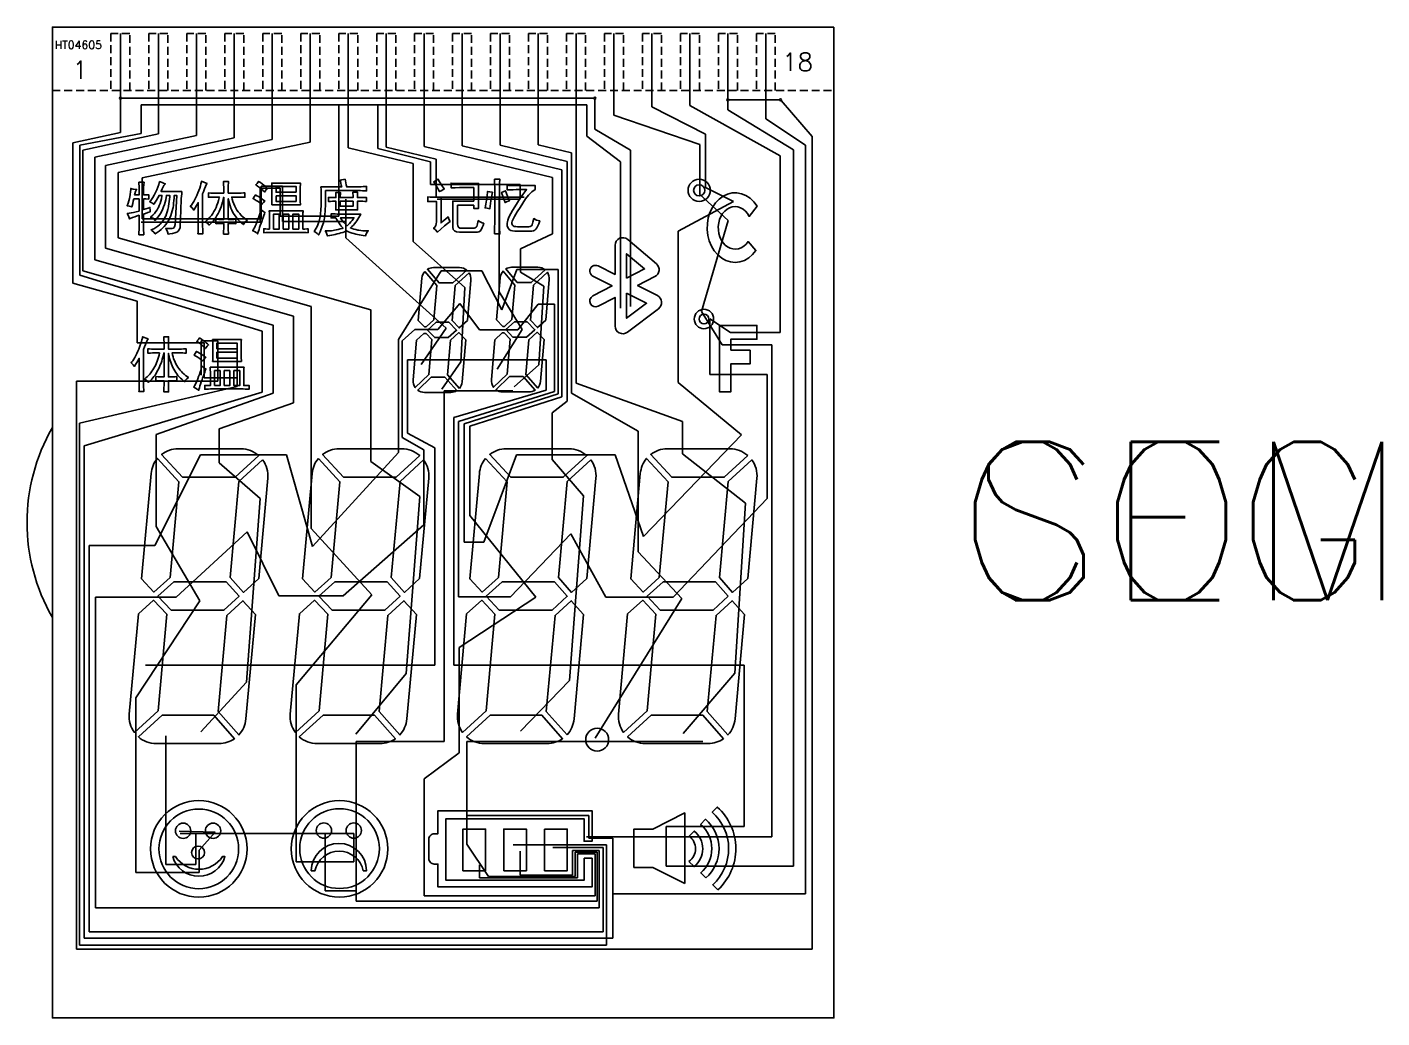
# Model space of a CAD drawing. Header units: inches. Extents: x -1849 to -1456, y -1004 to -896.
# Drawn here: x -1524.15 to -1481.33, y -927.27 to -895.97 of the extents above; entities that cross this region are included whole.
import ezdxf

# ---------------------------------------------------------------- set-up
doc = ezdxf.new("R2010")
doc.units = ezdxf.units.IN
doc.header["$MEASUREMENT"] = 0
doc.linetypes.add('HIDDEN', pattern=[0.375, 0.25, -0.125])
doc.layers.add('COM', color=1, linetype='Continuous')
doc.layers.add('SEG', color=4, linetype='Continuous')
doc.styles.add('romans', font='romans.shx')

msp = doc.modelspace()

# ---------------------------------------------------------------- linework, layer by layer
at = {"ltscale": 0.5}
for points in [[(-1498.648, -895.969), (-1498.648, -927.269), (-1523.348, -927.269), (-1523.348, -895.969)], [(-1516.05, -902.349), (-1515.875, -902.349), (-1515.875, -901.875), (-1516.05, -901.875)], [(-1515.745, -902.349), (-1515.562, -902.349), (-1515.562, -901.875), (-1515.745, -901.875)], [(-1517.917, -907.294), (-1517.741, -907.294), (-1517.741, -906.82), (-1517.917, -906.82)], [(-1517.611, -906.82), (-1517.611, -907.294), (-1517.428, -907.294), (-1517.428, -906.82)], [(-1509.655, -922.623), (-1510.372, -922.623), (-1510.372, -921.304), (-1509.655, -921.304)], [(-1509.082, -922.623), (-1509.082, -921.304), (-1508.365, -921.304), (-1508.365, -922.623)], [(-1507.792, -921.304), (-1507.075, -921.304), (-1507.075, -922.623), (-1507.792, -922.623)]]:
    msp.add_lwpolyline(points, close=True, dxfattribs=at)
at = {"linetype": 'HIDDEN'}
for points in [[(-1520.898, -897.969), (-1520.898, -896.169), (-1521.498, -896.169), (-1521.498, -897.969)], [(-1519.698, -897.969), (-1519.698, -896.169), (-1520.298, -896.169), (-1520.298, -897.969)], [(-1518.498, -897.969), (-1518.498, -896.169), (-1519.098, -896.169), (-1519.098, -897.969)], [(-1517.298, -897.969), (-1517.298, -896.169), (-1517.898, -896.169), (-1517.898, -897.969)], [(-1516.098, -897.969), (-1516.098, -896.169), (-1516.698, -896.169), (-1516.698, -897.969)], [(-1514.898, -897.969), (-1514.898, -896.169), (-1515.498, -896.169), (-1515.498, -897.969)], [(-1513.698, -897.969), (-1513.698, -896.169), (-1514.298, -896.169), (-1514.298, -897.969)], [(-1512.498, -897.969), (-1512.498, -896.169), (-1513.098, -896.169), (-1513.098, -897.969)], [(-1511.298, -897.969), (-1511.298, -896.169), (-1511.898, -896.169), (-1511.898, -897.969)], [(-1510.098, -897.969), (-1510.098, -896.169), (-1510.698, -896.169), (-1510.698, -897.969)], [(-1508.898, -897.969), (-1508.898, -896.169), (-1509.498, -896.169), (-1509.498, -897.969)], [(-1507.698, -897.969), (-1507.698, -896.169), (-1508.298, -896.169), (-1508.298, -897.969)], [(-1506.498, -897.969), (-1506.498, -896.169), (-1507.098, -896.169), (-1507.098, -897.969)], [(-1505.298, -897.969), (-1505.298, -896.169), (-1505.898, -896.169), (-1505.898, -897.969)], [(-1504.098, -897.969), (-1504.098, -896.169), (-1504.698, -896.169), (-1504.698, -897.969)], [(-1502.898, -897.969), (-1502.898, -896.169), (-1503.498, -896.169), (-1503.498, -897.969)], [(-1501.698, -897.969), (-1501.698, -896.169), (-1502.298, -896.169), (-1502.298, -897.969)], [(-1500.498, -897.969), (-1500.498, -896.169), (-1501.098, -896.169), (-1501.098, -897.969)], [(-1523.348, -897.969), (-1498.648, -897.969)]]:
    msp.add_lwpolyline(points, dxfattribs=at)
for points in [[(-1520.256, -901.809), (-1520.261, -901.751), (-1520.264, -901.667), (-1520.32, -901.69), (-1520.39, -901.714), (-1520.467, -901.734), (-1520.467, -901.397), (-1520.46, -901.397), (-1520.39, -901.399), (-1520.3, -901.404), (-1520.3, -901.263), (-1520.321, -901.265), (-1520.401, -901.269), (-1520.467, -901.271), (-1520.467, -901.073), (-1520.466, -901.025), (-1520.462, -900.948), (-1520.452, -900.872), (-1520.615, -900.872), (-1520.612, -900.916), (-1520.608, -900.991), (-1520.608, -901.073), (-1520.608, -901.271), (-1520.749, -901.271), (-1520.742, -901.238), (-1520.72, -901.161), (-1520.689, -901.097), (-1520.714, -901.095), (-1520.79, -901.085), (-1520.869, -901.067), (-1520.871, -901.104), (-1520.877, -901.178), (-1520.886, -901.254), (-1520.898, -901.332), (-1520.911, -901.387), (-1520.932, -901.459), (-1520.957, -901.533), (-1520.987, -901.613), (-1520.918, -901.622), (-1520.839, -901.652), (-1520.828, -901.616), (-1520.809, -901.543), (-1520.79, -901.469), (-1520.773, -901.397), (-1520.608, -901.397), (-1520.608, -901.78), (-1520.695, -901.802), (-1520.78, -901.823), (-1520.854, -901.839), (-1520.919, -901.851), (-1520.98, -901.859), (-1520.968, -901.887), (-1520.936, -901.961), (-1520.911, -902.029), (-1520.886, -902.017), (-1520.813, -901.986), (-1520.746, -901.962), (-1520.745, -901.961), (-1520.673, -901.935), (-1520.608, -901.914), (-1520.608, -902.295), (-1520.609, -902.37), (-1520.611, -902.447), (-1520.615, -902.528), (-1520.46, -902.528), (-1520.462, -902.473), (-1520.465, -902.393), (-1520.466, -902.318), (-1520.467, -902.248), (-1520.467, -901.874), (-1520.401, -901.854), (-1520.328, -901.831)], [(-1519.256, -901.162), (-1519.914, -901.162), (-1519.91, -901.152), (-1519.878, -901.08), (-1519.844, -901.017), (-1519.824, -900.976), (-1519.775, -900.917), (-1519.812, -900.907), (-1519.881, -900.883), (-1519.961, -900.848), (-1519.969, -900.884), (-1519.987, -900.945), (-1520.014, -901.022), (-1520.049, -901.114), (-1520.068, -901.154), (-1520.098, -901.217), (-1520.133, -901.282), (-1520.173, -901.347), (-1520.218, -901.415), (-1520.271, -901.488), (-1520.201, -901.518), (-1520.139, -901.565), (-1520.13, -901.554), (-1520.096, -901.501), (-1520.06, -901.439), (-1520.02, -901.367), (-1519.977, -901.287), (-1519.884, -901.287), (-1519.888, -901.314), (-1519.904, -901.394), (-1519.924, -901.469), (-1519.946, -901.541), (-1519.971, -901.609), (-1519.999, -901.672), (-1520.001, -901.677), (-1520.035, -901.738), (-1520.077, -901.798), (-1520.124, -901.857), (-1520.178, -901.913), (-1520.244, -901.974), (-1520.221, -901.982), (-1520.156, -902.018), (-1520.103, -902.074), (-1520.066, -902.034), (-1520.018, -901.978), (-1519.974, -901.918), (-1519.933, -901.853), (-1519.894, -901.786), (-1519.86, -901.713), (-1519.833, -901.65), (-1519.806, -901.576), (-1519.784, -901.502), (-1519.766, -901.428), (-1519.752, -901.356), (-1519.743, -901.287), (-1519.637, -901.287), (-1519.64, -901.329), (-1519.647, -901.406), (-1519.657, -901.483), (-1519.668, -901.557), (-1519.679, -901.63), (-1519.683, -901.65), (-1519.699, -901.726), (-1519.719, -901.8), (-1519.74, -901.872), (-1519.766, -901.941), (-1519.768, -901.945), (-1519.803, -902.011), (-1519.844, -902.075), (-1519.889, -902.136), (-1519.94, -902.194), (-1519.963, -902.215), (-1520.018, -902.261), (-1520.079, -902.302), (-1520.147, -902.34), (-1520.23, -902.377), (-1520.205, -902.394), (-1520.145, -902.443), (-1520.097, -902.501), (-1520.036, -902.459), (-1519.971, -902.411), (-1519.912, -902.363), (-1519.858, -902.314), (-1519.811, -902.267), (-1519.81, -902.267), (-1519.76, -902.206), (-1519.716, -902.144), (-1519.676, -902.078), (-1519.641, -902.011), (-1519.632, -901.99), (-1519.604, -901.923), (-1519.579, -901.852), (-1519.558, -901.776), (-1519.539, -901.697), (-1519.535, -901.668), (-1519.525, -901.6), (-1519.516, -901.527), (-1519.508, -901.45), (-1519.501, -901.369), (-1519.496, -901.287), (-1519.418, -901.287), (-1519.469, -902.204), (-1519.484, -902.281), (-1519.518, -902.324), (-1519.522, -902.326), (-1519.569, -902.334), (-1519.646, -902.335), (-1519.764, -902.33), (-1519.741, -902.366), (-1519.709, -902.436), (-1519.693, -902.507), (-1519.632, -902.499), (-1519.549, -902.484), (-1519.478, -902.468), (-1519.419, -902.448), (-1519.384, -902.427), (-1519.338, -902.373), (-1519.314, -902.299), (-1519.314, -902.296), (-1519.308, -902.195), (-1519.305, -902.125), (-1519.301, -902.042), (-1519.297, -901.945), (-1519.292, -901.834), (-1519.291, -901.772), (-1519.289, -901.691), (-1519.286, -901.612), (-1519.282, -901.534), (-1519.278, -901.458), (-1519.273, -901.383), (-1519.268, -901.31), (-1519.262, -901.238)], [(-1518.459, -900.909), (-1518.49, -900.899), (-1518.562, -900.872), (-1518.637, -900.84), (-1518.64, -900.854), (-1518.652, -900.916), (-1518.669, -900.981), (-1518.691, -901.052), (-1518.717, -901.126), (-1518.748, -901.205), (-1518.784, -901.287), (-1518.794, -901.311), (-1518.837, -901.399), (-1518.877, -901.474), (-1518.916, -901.538), (-1518.952, -901.589), (-1518.989, -901.631), (-1518.928, -901.683), (-1518.88, -901.748), (-1518.836, -901.678), (-1518.791, -901.605), (-1518.756, -901.544), (-1518.74, -901.513), (-1518.74, -902.194), (-1518.741, -902.292), (-1518.742, -902.374), (-1518.745, -902.442), (-1518.748, -902.499), (-1518.592, -902.499), (-1518.593, -902.48), (-1518.596, -902.423), (-1518.598, -902.351), (-1518.599, -902.266), (-1518.6, -902.168), (-1518.6, -901.239), (-1518.576, -901.17), (-1518.542, -901.079), (-1518.513, -901.007), (-1518.486, -900.952)], [(-1517.185, -902.073), (-1517.207, -902.058), (-1517.268, -902.014), (-1517.325, -901.966), (-1517.378, -901.916), (-1517.427, -901.862), (-1517.473, -901.806), (-1517.514, -901.747), (-1517.552, -901.686), (-1517.585, -901.621), (-1517.615, -901.553), (-1517.642, -901.482), (-1517.664, -901.409), (-1517.681, -901.338), (-1517.405, -901.338), (-1517.325, -901.341), (-1517.261, -901.345), (-1517.261, -901.205), (-1517.308, -901.209), (-1517.382, -901.211), (-1517.477, -901.213), (-1517.792, -901.213), (-1517.791, -901.129), (-1517.79, -901.037), (-1517.789, -900.959), (-1517.787, -900.896), (-1517.784, -900.842), (-1517.939, -900.842), (-1517.937, -900.89), (-1517.935, -900.952), (-1517.933, -901.027), (-1517.932, -901.116), (-1517.932, -901.213), (-1518.21, -901.213), (-1518.266, -901.212), (-1518.344, -901.21), (-1518.419, -901.205), (-1518.419, -901.345), (-1518.368, -901.342), (-1518.293, -901.339), (-1518.21, -901.338), (-1518.071, -901.338), (-1518.076, -901.361), (-1518.097, -901.443), (-1518.119, -901.521), (-1518.146, -901.595), (-1518.175, -901.667), (-1518.208, -901.734), (-1518.243, -901.799), (-1518.281, -901.86), (-1518.322, -901.918), (-1518.367, -901.971), (-1518.414, -902.022), (-1518.465, -902.069), (-1518.524, -902.118), (-1518.507, -902.126), (-1518.444, -902.167), (-1518.392, -902.225), (-1518.364, -902.199), (-1518.316, -902.15), (-1518.27, -902.098), (-1518.227, -902.043), (-1518.186, -901.985), (-1518.148, -901.924), (-1518.111, -901.861), (-1518.078, -901.794), (-1518.047, -901.725), (-1518.018, -901.652), (-1517.993, -901.577), (-1517.969, -901.499), (-1517.948, -901.418), (-1517.932, -901.343), (-1517.932, -902.047), (-1517.942, -902.047), (-1518.011, -902.046), (-1518.088, -902.043), (-1518.179, -902.039), (-1518.179, -902.18), (-1518.153, -902.178), (-1518.07, -902.175), (-1517.994, -902.173), (-1517.932, -902.172), (-1517.932, -902.192), (-1517.932, -902.26), (-1517.934, -902.334), (-1517.936, -902.414), (-1517.939, -902.506), (-1517.784, -902.506), (-1517.786, -902.47), (-1517.788, -902.387), (-1517.79, -902.31), (-1517.791, -902.236), (-1517.792, -902.172), (-1517.771, -902.172), (-1517.675, -902.174), (-1517.601, -902.176), (-1517.545, -902.18), (-1517.545, -902.038), (-1517.56, -902.041), (-1517.616, -902.044), (-1517.695, -902.046), (-1517.792, -902.047), (-1517.792, -901.391), (-1517.776, -901.465), (-1517.755, -901.542), (-1517.731, -901.616), (-1517.704, -901.688), (-1517.673, -901.756), (-1517.64, -901.821), (-1517.603, -901.884), (-1517.562, -901.944), (-1517.519, -902.001), (-1517.473, -902.055), (-1517.422, -902.107), (-1517.369, -902.155), (-1517.308, -902.205), (-1517.295, -902.179), (-1517.251, -902.122)], [(-1516.806, -901.035), (-1516.754, -901.077), (-1516.71, -901.115), (-1516.674, -901.149), (-1516.646, -901.18), (-1516.628, -901.152), (-1516.588, -901.102), (-1516.547, -901.065), (-1516.577, -901.035), (-1516.618, -900.998), (-1516.663, -900.96), (-1516.713, -900.922), (-1516.769, -900.883), (-1516.829, -900.844), (-1516.839, -900.859), (-1516.877, -900.908), (-1516.921, -900.951), (-1516.866, -900.99)], [(-1516.417, -901.585), (-1515.509, -901.585), (-1515.51, -901.551), (-1515.512, -901.497), (-1515.514, -901.438), (-1515.516, -901.375), (-1515.516, -901.306), (-1515.516, -901.201), (-1515.516, -901.13), (-1515.514, -901.064), (-1515.513, -901.003), (-1515.511, -900.948), (-1515.509, -900.897), (-1516.417, -900.897), (-1516.415, -900.931), (-1516.413, -900.985), (-1516.412, -901.044), (-1516.41, -901.108), (-1516.409, -901.175), (-1516.409, -901.282), (-1516.41, -901.355), (-1516.411, -901.422), (-1516.413, -901.483), (-1516.414, -901.537)], [(-1513.55, -901.137), (-1513.485, -901.139), (-1513.417, -901.142), (-1513.417, -901.004), (-1513.455, -901.006), (-1513.521, -901.009), (-1513.585, -901.011), (-1513.646, -901.014), (-1513.704, -901.017), (-1513.761, -901.02), (-1514.043, -901.02), (-1514.044, -901.017), (-1514.058, -900.948), (-1514.072, -900.885), (-1514.085, -900.827), (-1514.096, -900.775), (-1514.142, -900.785), (-1514.205, -900.798), (-1514.257, -900.806), (-1514.247, -900.839), (-1514.231, -900.9), (-1514.217, -900.959), (-1514.203, -901.02), (-1514.86, -901.02), (-1514.859, -901.032), (-1514.858, -901.083), (-1514.856, -901.137), (-1514.855, -901.195), (-1514.854, -901.255), (-1514.853, -901.319), (-1514.853, -901.387), (-1514.853, -901.457), (-1514.852, -901.531), (-1514.853, -901.566), (-1514.856, -901.638), (-1514.86, -901.708), (-1514.865, -901.773), (-1514.871, -901.836), (-1514.878, -901.895), (-1514.886, -901.95), (-1514.895, -902.002), (-1514.905, -902.051), (-1514.917, -902.093), (-1514.937, -902.153), (-1514.958, -902.211), (-1514.983, -902.267), (-1515.01, -902.321), (-1515.04, -902.374), (-1515.073, -902.425), (-1515.033, -902.447), (-1514.984, -902.484), (-1514.936, -902.532), (-1514.918, -902.497), (-1514.889, -902.435), (-1514.862, -902.375), (-1514.838, -902.317), (-1514.816, -902.26), (-1514.797, -902.204), (-1514.782, -902.15), (-1514.768, -902.097), (-1514.76, -902.055), (-1514.751, -901.994), (-1514.742, -901.934), (-1514.735, -901.872), (-1514.73, -901.81), (-1514.725, -901.747), (-1514.722, -901.684), (-1514.721, -901.642), (-1514.72, -901.591), (-1514.718, -901.536), (-1514.717, -901.478), (-1514.716, -901.416), (-1514.715, -901.351), (-1514.715, -901.282), (-1514.715, -901.21), (-1514.715, -901.134), (-1513.728, -901.134), (-1513.672, -901.135), (-1513.612, -901.136)], [(-1511.04, -900.976), (-1510.963, -901.083), (-1511.04, -901.129), (-1511.108, -901.167), (-1511.139, -901.114), (-1511.177, -901.045), (-1511.231, -900.96), (-1511.292, -900.853), (-1511.231, -900.815), (-1511.154, -900.776), (-1511.131, -900.822), (-1511.093, -900.891)], [(-1509.982, -902.309), (-1509.951, -902.294), (-1509.936, -902.263), (-1509.913, -902.187), (-1509.89, -902.079), (-1509.852, -902.11), (-1509.76, -902.156), (-1509.714, -902.164), (-1509.737, -902.24), (-1509.76, -902.302), (-1509.783, -902.348), (-1509.806, -902.386), (-1509.829, -902.417), (-1509.867, -902.432), (-1509.913, -902.447), (-1510.48, -902.447), (-1510.572, -902.44), (-1510.641, -902.409), (-1510.679, -902.363), (-1510.687, -902.294), (-1510.687, -901.696), (-1510.695, -901.581), (-1510.695, -901.466), (-1510.028, -901.466), (-1510.028, -901.037), (-1510.48, -901.037), (-1510.618, -901.045), (-1510.748, -901.045), (-1510.748, -900.899), (-1510.626, -900.907), (-1509.875, -900.907), (-1509.882, -901.029), (-1509.882, -901.566), (-1509.875, -901.696), (-1510.028, -901.696), (-1510.028, -901.596), (-1510.541, -901.596), (-1510.541, -902.187), (-1510.534, -902.248), (-1510.511, -902.294), (-1510.465, -902.317), (-1510.403, -902.325), (-1510.02, -902.325)], [(-1509.372, -902.502), (-1509.372, -902.318), (-1509.364, -902.127), (-1509.364, -901.039), (-1509.372, -900.908), (-1509.372, -900.778), (-1509.203, -900.778), (-1509.211, -900.908), (-1509.211, -902.318), (-1509.203, -902.502)], [(-1508.299, -901.276), (-1508.391, -901.399), (-1508.483, -901.529), (-1508.567, -901.667), (-1508.659, -901.805), (-1508.743, -901.951), (-1508.812, -902.104), (-1508.827, -902.142), (-1508.827, -902.173), (-1508.82, -902.203), (-1508.804, -902.226), (-1508.781, -902.249), (-1508.751, -902.265), (-1508.705, -902.272), (-1508.651, -902.28), (-1508.299, -902.28), (-1508.245, -902.265), (-1508.207, -902.249), (-1508.184, -902.219), (-1508.161, -902.134), (-1508.13, -902.02), (-1508.046, -902.066), (-1507.946, -902.089), (-1507.977, -902.18), (-1508.007, -902.249), (-1508.038, -902.311), (-1508.069, -902.349), (-1508.099, -902.38), (-1508.145, -902.403), (-1508.199, -902.418), (-1508.728, -902.418), (-1508.804, -902.41), (-1508.858, -902.395), (-1508.904, -902.372), (-1508.935, -902.334), (-1508.973, -902.257), (-1508.973, -902.165), (-1508.965, -902.119), (-1508.95, -902.066), (-1508.927, -902.004), (-1508.896, -901.935), (-1508.858, -901.859), (-1508.804, -901.759), (-1508.728, -901.644), (-1508.643, -901.506), (-1508.559, -901.376), (-1508.483, -901.261), (-1508.414, -901.169), (-1508.36, -901.1), (-1508.689, -901.1), (-1508.781, -901.108), (-1508.973, -901.108), (-1508.973, -900.962), (-1508.927, -900.97), (-1508.092, -900.97), (-1508.092, -901.1), (-1508.199, -901.177)], [(-1516.904, -901.442), (-1516.847, -901.478), (-1516.799, -901.513), (-1516.759, -901.546), (-1516.73, -901.577), (-1516.715, -901.555), (-1516.676, -901.508), (-1516.631, -901.462), (-1516.673, -901.431), (-1516.729, -901.39), (-1516.782, -901.354), (-1516.833, -901.323), (-1516.882, -901.295), (-1516.928, -901.272), (-1516.936, -901.284), (-1516.97, -901.336), (-1517.005, -901.386), (-1516.97, -901.404)], [(-1515.646, -901.188), (-1516.28, -901.188), (-1516.28, -901.004), (-1515.646, -901.004)], [(-1516.28, -901.295), (-1515.646, -901.295), (-1515.646, -901.478), (-1516.28, -901.478)], [(-1513.701, -901.726), (-1513.704, -901.676), (-1513.705, -901.617), (-1513.707, -901.548), (-1513.707, -901.47), (-1513.666, -901.47), (-1513.598, -901.471), (-1513.535, -901.473), (-1513.477, -901.475), (-1513.425, -901.478), (-1513.425, -901.348), (-1513.456, -901.35), (-1513.513, -901.352), (-1513.574, -901.354), (-1513.639, -901.356), (-1513.707, -901.356), (-1513.707, -901.308), (-1513.704, -901.246), (-1513.7, -901.188), (-1513.852, -901.188), (-1513.848, -901.229), (-1513.846, -901.29), (-1513.845, -901.356), (-1514.249, -901.356), (-1514.249, -901.312), (-1514.246, -901.248), (-1514.241, -901.195), (-1514.394, -901.195), (-1514.391, -901.228), (-1514.388, -901.288), (-1514.386, -901.356), (-1514.428, -901.356), (-1514.486, -901.354), (-1514.551, -901.351), (-1514.623, -901.348), (-1514.623, -901.478), (-1514.563, -901.475), (-1514.497, -901.473), (-1514.438, -901.471), (-1514.386, -901.47), (-1514.386, -901.504), (-1514.388, -901.576), (-1514.389, -901.64), (-1514.391, -901.697), (-1514.394, -901.745), (-1513.7, -901.745)], [(-1511.07, -902.348), (-1511.177, -902.447), (-1511.239, -902.378), (-1511.3, -902.325), (-1511.262, -902.286), (-1511.231, -902.233), (-1511.216, -902.187), (-1511.208, -902.125), (-1511.208, -901.474), (-1511.346, -901.474), (-1511.407, -901.482), (-1511.484, -901.482), (-1511.484, -901.336), (-1511.407, -901.344), (-1511.055, -901.344), (-1511.063, -901.497), (-1511.063, -902.156), (-1511.024, -902.125), (-1510.978, -902.079), (-1510.917, -902.026), (-1510.84, -901.964), (-1510.817, -902.033), (-1510.779, -902.11), (-1510.863, -902.171), (-1510.955, -902.248)], [(-1509.609, -901.69), (-1509.67, -901.682), (-1509.647, -901.567), (-1509.624, -901.437), (-1509.609, -901.307), (-1509.594, -901.161), (-1509.525, -901.177), (-1509.441, -901.184), (-1509.487, -901.46), (-1509.517, -901.705)], [(-1508.973, -901.475), (-1509.042, -901.514), (-1509.096, -901.345), (-1509.149, -901.192), (-1509.096, -901.169), (-1509.027, -901.138), (-1508.965, -901.307), (-1508.904, -901.452)], [(-1501.617, -903.386), (-1501.765, -903.403), (-1501.913, -903.388), (-1502.058, -903.343), (-1502.193, -903.268), (-1502.317, -903.165), (-1502.426, -903.038), (-1502.515, -902.89), (-1502.584, -902.725), (-1502.629, -902.548), (-1502.65, -902.364), (-1502.645, -902.178), (-1502.616, -901.996), (-1502.563, -901.822), (-1502.487, -901.663), (-1502.391, -901.521), (-1502.277, -901.402), (-1502.148, -901.308), (-1502.009, -901.243), (-1501.863, -901.208), (-1501.715, -901.204), (-1501.568, -901.232), (-1501.426, -901.29), (-1501.295, -901.377), (-1501.177, -901.49), (-1501.076, -901.627), (-1501.321, -901.951), (-1501.375, -901.861), (-1501.44, -901.784), (-1501.514, -901.722), (-1501.595, -901.676), (-1501.681, -901.648), (-1501.769, -901.639), (-1501.858, -901.648), (-1501.944, -901.676), (-1502.025, -901.721), (-1502.099, -901.784), (-1502.164, -901.86), (-1502.218, -901.95), (-1502.259, -902.05), (-1502.287, -902.156), (-1502.3, -902.268), (-1502.298, -902.38), (-1502.282, -902.491), (-1502.251, -902.596), (-1502.207, -902.694), (-1502.15, -902.781), (-1502.083, -902.854), (-1502.007, -902.913), (-1501.925, -902.954), (-1501.838, -902.978), (-1501.749, -902.983), (-1501.661, -902.969), (-1501.576, -902.937), (-1501.496, -902.888), (-1501.424, -902.822), (-1501.361, -902.742), (-1501.109, -903.027), (-1501.216, -903.156), (-1501.339, -903.261), (-1501.474, -903.338)], [(-1516.835, -901.996), (-1516.86, -902.066), (-1516.884, -902.131), (-1516.91, -902.194), (-1516.936, -902.253), (-1516.961, -902.307), (-1516.987, -902.357), (-1517.013, -902.402), (-1516.959, -902.427), (-1516.907, -902.46), (-1516.86, -902.501), (-1516.85, -902.469), (-1516.834, -902.418), (-1516.817, -902.362), (-1516.798, -902.301), (-1516.776, -902.236), (-1516.753, -902.165), (-1516.732, -902.105), (-1516.71, -902.04), (-1516.689, -901.979), (-1516.669, -901.923), (-1516.649, -901.87), (-1516.631, -901.822), (-1516.662, -901.806), (-1516.712, -901.773), (-1516.761, -901.73), (-1516.767, -901.762), (-1516.779, -901.813), (-1516.794, -901.869), (-1516.812, -901.93)], [(-1516.48, -902.456), (-1516.417, -902.456), (-1515.451, -902.456), (-1515.39, -902.458), (-1515.328, -902.46), (-1515.265, -902.463), (-1515.265, -902.341), (-1515.308, -902.345), (-1515.37, -902.348), (-1515.432, -902.349), (-1515.432, -902.313), (-1515.432, -902.223), (-1515.432, -902.141), (-1515.431, -902.066), (-1515.431, -901.998), (-1515.43, -901.938), (-1515.429, -901.884), (-1515.428, -901.838), (-1515.426, -901.8), (-1515.424, -901.768), (-1516.493, -901.768), (-1516.493, -901.78), (-1516.491, -901.817), (-1516.49, -901.86), (-1516.489, -901.911), (-1516.488, -901.967), (-1516.487, -902.03), (-1516.486, -902.1), (-1516.486, -902.176), (-1516.486, -902.259), (-1516.486, -902.349), (-1516.546, -902.348), (-1516.607, -902.345), (-1516.669, -902.341), (-1516.669, -902.463), (-1516.665, -902.463), (-1516.604, -902.46), (-1516.542, -902.458)], [(-1514.249, -901.47), (-1513.845, -901.47), (-1513.845, -901.631), (-1514.249, -901.631)], [(-1516.356, -902.349), (-1516.356, -901.875), (-1516.18, -901.875), (-1516.18, -902.349)], [(-1513.759, -902.509), (-1513.703, -902.524), (-1513.645, -902.536), (-1513.584, -902.547), (-1513.521, -902.556), (-1513.455, -902.563), (-1513.455, -902.561), (-1513.431, -902.503), (-1513.4, -902.45), (-1513.363, -902.402), (-1513.416, -902.404), (-1513.478, -902.404), (-1513.54, -902.401), (-1513.601, -902.395), (-1513.662, -902.387), (-1513.696, -902.381), (-1513.759, -902.368), (-1513.82, -902.352), (-1513.876, -902.333), (-1513.928, -902.311), (-1513.923, -902.306), (-1513.879, -902.27), (-1513.836, -902.228), (-1513.794, -902.18), (-1513.753, -902.127), (-1513.726, -902.089), (-1513.693, -902.039), (-1513.66, -901.986), (-1513.63, -901.932), (-1513.6, -901.875), (-1514.29, -901.875), (-1514.349, -901.874), (-1514.41, -901.873), (-1514.473, -901.871), (-1514.539, -901.868), (-1514.539, -901.997), (-1514.51, -901.996), (-1514.447, -901.993), (-1514.393, -901.992), (-1514.368, -902.034), (-1514.327, -902.101), (-1514.289, -902.161), (-1514.252, -902.212), (-1514.218, -902.256), (-1514.186, -902.291), (-1514.158, -902.318), (-1514.194, -902.329), (-1514.256, -902.347), (-1514.316, -902.363), (-1514.375, -902.376), (-1514.433, -902.387), (-1514.472, -902.393), (-1514.531, -902.401), (-1514.592, -902.406), (-1514.656, -902.409), (-1514.722, -902.41), (-1514.7, -902.45), (-1514.674, -902.507), (-1514.654, -902.563), (-1514.651, -902.562), (-1514.588, -902.553), (-1514.526, -902.542), (-1514.466, -902.53), (-1514.407, -902.516), (-1514.348, -902.501), (-1514.346, -902.501), (-1514.288, -902.488), (-1514.23, -902.472), (-1514.17, -902.454), (-1514.111, -902.433), (-1514.051, -902.41), (-1513.992, -902.433), (-1513.933, -902.455), (-1513.874, -902.474), (-1513.817, -902.493), (-1513.761, -902.509)], [(-1514.211, -902.043), (-1514.241, -901.99), (-1513.814, -901.99), (-1513.833, -902.019), (-1513.872, -902.074), (-1513.913, -902.124), (-1513.953, -902.169), (-1513.994, -902.209), (-1514.035, -902.242), (-1514.051, -902.229), (-1514.097, -902.186), (-1514.139, -902.141), (-1514.177, -902.093)], [(-1505.198, -903.905), (-1504.633, -903.609), (-1505.198, -903.127)], [(-1505.198, -904.374), (-1504.565, -904.691), (-1505.198, -905.168)], [(-1511.218, -905.292), (-1511.489, -905.54), (-1511.265, -905.775), (-1510.835, -905.775), (-1510.574, -905.544), (-1510.813, -905.292)], [(-1508.744, -905.28), (-1509.014, -905.527), (-1508.79, -905.763), (-1508.36, -905.763), (-1508.099, -905.531), (-1508.338, -905.28)], [(-1501.908, -906.175), (-1501.908, -905.83), (-1501.08, -905.83), (-1501.08, -905.394), (-1502.26, -905.394), (-1502.26, -907.492), (-1501.908, -907.492), (-1501.908, -906.611), (-1501.296, -906.611), (-1501.296, -906.175)], [(-1520.464, -907.359), (-1520.465, -907.294), (-1520.466, -907.222), (-1520.466, -907.141), (-1520.466, -906.163), (-1520.464, -906.157), (-1520.435, -906.073), (-1520.409, -906), (-1520.384, -905.938), (-1520.36, -905.887), (-1520.34, -905.848), (-1520.321, -905.819), (-1520.324, -905.818), (-1520.383, -905.797), (-1520.441, -905.774), (-1520.497, -905.75), (-1520.504, -905.792), (-1520.516, -905.844), (-1520.531, -905.899), (-1520.549, -905.956), (-1520.57, -906.015), (-1520.593, -906.077), (-1520.62, -906.142), (-1520.65, -906.209), (-1520.681, -906.279), (-1520.715, -906.347), (-1520.747, -906.408), (-1520.778, -906.461), (-1520.808, -906.507), (-1520.836, -906.545), (-1520.863, -906.575), (-1520.834, -906.597), (-1520.79, -906.64), (-1520.757, -906.69), (-1520.718, -906.63), (-1520.68, -906.568), (-1520.648, -906.515), (-1520.623, -906.469), (-1520.603, -906.43), (-1520.603, -907.148), (-1520.604, -907.185), (-1520.604, -907.264), (-1520.605, -907.333), (-1520.607, -907.393), (-1520.609, -907.443), (-1520.611, -907.484), (-1520.459, -907.484), (-1520.46, -907.462), (-1520.462, -907.414)], [(-1519.871, -907.141), (-1519.818, -907.141), (-1519.818, -907.176), (-1519.818, -907.232), (-1519.819, -907.291), (-1519.821, -907.354), (-1519.823, -907.421), (-1519.825, -907.492), (-1519.673, -907.492), (-1519.674, -907.446), (-1519.676, -907.379), (-1519.678, -907.315), (-1519.679, -907.254), (-1519.68, -907.196), (-1519.68, -907.141), (-1519.662, -907.141), (-1519.581, -907.141), (-1519.514, -907.143), (-1519.46, -907.145), (-1519.42, -907.148), (-1519.42, -907.011), (-1519.427, -907.012), (-1519.47, -907.015), (-1519.526, -907.017), (-1519.596, -907.018), (-1519.68, -907.018), (-1519.68, -906.27), (-1519.673, -906.308), (-1519.66, -906.373), (-1519.644, -906.436), (-1519.627, -906.498), (-1519.607, -906.557), (-1519.586, -906.615), (-1519.562, -906.672), (-1519.536, -906.726), (-1519.509, -906.779), (-1519.479, -906.829), (-1519.447, -906.878), (-1519.414, -906.925), (-1519.378, -906.971), (-1519.34, -907.015), (-1519.3, -907.057), (-1519.258, -907.096), (-1519.214, -907.135), (-1519.168, -907.171), (-1519.139, -907.12), (-1519.097, -907.077), (-1519.047, -907.041), (-1519.093, -907.009), (-1519.141, -906.972), (-1519.187, -906.933), (-1519.231, -906.892), (-1519.272, -906.849), (-1519.311, -906.805), (-1519.347, -906.759), (-1519.381, -906.711), (-1519.412, -906.661), (-1519.442, -906.61), (-1519.468, -906.556), (-1519.492, -906.501), (-1519.515, -906.444), (-1519.534, -906.385), (-1519.551, -906.325), (-1519.566, -906.262), (-1519.3, -906.262), (-1519.228, -906.264), (-1519.169, -906.266), (-1519.123, -906.27), (-1519.123, -906.132), (-1519.147, -906.135), (-1519.2, -906.138), (-1519.265, -906.139), (-1519.344, -906.14), (-1519.68, -906.14), (-1519.68, -906.031), (-1519.679, -905.957), (-1519.678, -905.892), (-1519.677, -905.836), (-1519.675, -905.789), (-1519.673, -905.75), (-1519.825, -905.75), (-1519.824, -905.761), (-1519.822, -905.804), (-1519.821, -905.855), (-1519.819, -905.914), (-1519.818, -905.982), (-1519.818, -906.057), (-1519.818, -906.14), (-1520.147, -906.14), (-1520.213, -906.139), (-1520.274, -906.136), (-1520.329, -906.132), (-1520.329, -906.27), (-1520.304, -906.268), (-1520.246, -906.265), (-1520.183, -906.263), (-1520.115, -906.262), (-1519.963, -906.262), (-1519.963, -906.264), (-1519.978, -906.332), (-1519.996, -906.397), (-1520.015, -906.46), (-1520.036, -906.522), (-1520.059, -906.58), (-1520.083, -906.637), (-1520.11, -906.692), (-1520.139, -906.744), (-1520.169, -906.795), (-1520.202, -906.843), (-1520.236, -906.889), (-1520.272, -906.933), (-1520.31, -906.974), (-1520.35, -907.014), (-1520.392, -907.052), (-1520.436, -907.087), (-1520.391, -907.111), (-1520.344, -907.149), (-1520.306, -907.194), (-1520.285, -907.175), (-1520.246, -907.135), (-1520.208, -907.095), (-1520.172, -907.052), (-1520.137, -907.007), (-1520.104, -906.96), (-1520.072, -906.912), (-1520.042, -906.862), (-1520.013, -906.81), (-1519.986, -906.756), (-1519.961, -906.701), (-1519.937, -906.643), (-1519.914, -906.585), (-1519.893, -906.524), (-1519.874, -906.461), (-1519.856, -906.397), (-1519.84, -906.33), (-1519.825, -906.262), (-1519.818, -906.262), (-1519.818, -907.018), (-1519.828, -907.018), (-1519.882, -907.018), (-1519.942, -907.016), (-1520.007, -907.014), (-1520.077, -907.011), (-1520.077, -907.148), (-1520.063, -907.148), (-1519.994, -907.144), (-1519.93, -907.142)], [(-1518.672, -905.98), (-1518.62, -906.022), (-1518.576, -906.059), (-1518.54, -906.094), (-1518.512, -906.124), (-1518.494, -906.096), (-1518.455, -906.047), (-1518.413, -906.01), (-1518.443, -905.979), (-1518.484, -905.942), (-1518.529, -905.904), (-1518.579, -905.866), (-1518.635, -905.827), (-1518.695, -905.789), (-1518.706, -905.804), (-1518.743, -905.852), (-1518.787, -905.895), (-1518.732, -905.935)], [(-1517.38, -906.383), (-1517.382, -906.319), (-1517.382, -906.251), (-1517.383, -906.178), (-1517.382, -906.146), (-1517.382, -906.075), (-1517.381, -906.009), (-1517.38, -905.948), (-1517.377, -905.893), (-1517.375, -905.842), (-1518.283, -905.842), (-1518.281, -905.876), (-1518.279, -905.93), (-1518.278, -905.988), (-1518.277, -906.052), (-1518.276, -906.12), (-1518.276, -906.227), (-1518.276, -906.3), (-1518.277, -906.367), (-1518.279, -906.427), (-1518.281, -906.481), (-1518.283, -906.53), (-1517.375, -906.53), (-1517.376, -906.496), (-1517.378, -906.442)], [(-1518.146, -906.132), (-1518.146, -905.949), (-1517.512, -905.949), (-1517.512, -906.132)], [(-1518.581, -906.499), (-1518.542, -906.452), (-1518.497, -906.407), (-1518.539, -906.375), (-1518.595, -906.335), (-1518.648, -906.299), (-1518.7, -906.267), (-1518.748, -906.24), (-1518.794, -906.216), (-1518.802, -906.228), (-1518.837, -906.281), (-1518.871, -906.331), (-1518.836, -906.349), (-1518.77, -906.387), (-1518.713, -906.423), (-1518.665, -906.458), (-1518.626, -906.49), (-1518.596, -906.522)], [(-1518.146, -906.423), (-1518.146, -906.239), (-1517.512, -906.239), (-1517.512, -906.423)], [(-1518.701, -906.941), (-1518.726, -907.011), (-1518.751, -907.076), (-1518.776, -907.139), (-1518.802, -907.197), (-1518.827, -907.251), (-1518.853, -907.301), (-1518.879, -907.347), (-1518.825, -907.372), (-1518.773, -907.404), (-1518.726, -907.446), (-1518.716, -907.413), (-1518.7, -907.362), (-1518.683, -907.306), (-1518.664, -907.246), (-1518.642, -907.18), (-1518.619, -907.11), (-1518.599, -907.049), (-1518.576, -906.985), (-1518.555, -906.924), (-1518.535, -906.867), (-1518.515, -906.815), (-1518.497, -906.766), (-1518.528, -906.751), (-1518.578, -906.717), (-1518.627, -906.675), (-1518.633, -906.706), (-1518.645, -906.758), (-1518.66, -906.814), (-1518.679, -906.875)], [(-1517.194, -907.404), (-1517.131, -907.408), (-1517.131, -907.286), (-1517.175, -907.29), (-1517.237, -907.293), (-1517.298, -907.294), (-1517.298, -907.168), (-1517.298, -907.086), (-1517.297, -907.01), (-1517.297, -906.943), (-1517.296, -906.882), (-1517.295, -906.829), (-1517.294, -906.783), (-1517.292, -906.744), (-1517.291, -906.713), (-1518.36, -906.713), (-1518.359, -906.725), (-1518.358, -906.762), (-1518.356, -906.805), (-1518.355, -906.855), (-1518.354, -906.911), (-1518.353, -906.975), (-1518.353, -907.044), (-1518.352, -907.121), (-1518.352, -907.204), (-1518.352, -907.294), (-1518.412, -907.293), (-1518.473, -907.29), (-1518.535, -907.286), (-1518.535, -907.408), (-1518.531, -907.408), (-1518.47, -907.404), (-1518.409, -907.402), (-1518.346, -907.401), (-1518.283, -907.4), (-1517.367, -907.4), (-1517.318, -907.401), (-1517.256, -907.402)], [(-1518.222, -907.294), (-1518.222, -906.82), (-1518.047, -906.82), (-1518.047, -907.294)], [(-1519.598, -914.39), (-1517.925, -914.39), (-1517.447, -913.951), (-1517.854, -913.495), (-1519.507, -913.495), (-1520.013, -913.95)], [(-1512.765, -913.495), (-1514.418, -913.495), (-1514.924, -913.95), (-1514.51, -914.39), (-1512.837, -914.39), (-1512.358, -913.951)], [(-1509.134, -913.495), (-1509.64, -913.95), (-1509.226, -914.39), (-1507.553, -914.39), (-1507.074, -913.951), (-1507.481, -913.495)], [(-1501.986, -913.951), (-1502.393, -913.495), (-1504.046, -913.495), (-1504.552, -913.95), (-1504.137, -914.39), (-1502.465, -914.39)], [(-1503.361, -923.025), (-1504.37, -922.518), (-1504.97, -922.518), (-1504.97, -921.302), (-1504.37, -921.302), (-1503.361, -920.795)]]:
    msp.add_lwpolyline(points, close=True)
for points in [[(-1506.097, -903.514, 1), (-1506.261, -903.841), (-1505.656, -904.144), (-1506.267, -904.463, 1), (-1506.098, -904.788), (-1505.564, -904.509), (-1505.564, -905.412, 0.618566), (-1505.173, -905.607), (-1504.188, -904.865, 0.556647), (-1504.225, -904.453), (-1504.854, -904.137), (-1504.303, -903.85, 0.531402), (-1504.258, -903.448), (-1505.162, -902.677, 0.639899), (-1505.564, -902.863), (-1505.564, -903.781)], [(-1511.577, -903.69), (-1511.202, -904.13), (-1511.296, -905.217), (-1511.534, -905.435), (-1511.589, -905.435), (-1511.782, -905.233), (-1511.666, -903.897, -0.160692)], [(-1510.687, -904.051), (-1510.251, -903.648, 0.171051), (-1510.476, -903.568), (-1511.307, -903.568, 0.137298), (-1511.494, -903.621), (-1511.128, -904.051)], [(-1510.178, -903.727), (-1510.617, -904.133), (-1510.713, -905.241), (-1510.493, -905.472), (-1510.228, -905.237), (-1510.118, -903.959, 0.171287)], [(-1508.727, -904.118), (-1508.822, -905.205), (-1509.06, -905.422), (-1509.115, -905.422), (-1509.307, -905.22), (-1509.191, -903.885, -0.160692), (-1509.102, -903.678)], [(-1508.001, -903.556), (-1508.833, -903.556, 0.137298), (-1509.019, -903.608), (-1508.653, -904.038), (-1508.212, -904.038), (-1507.776, -903.636, 0.171051)], [(-1508.142, -904.121), (-1508.238, -905.229), (-1508.018, -905.46), (-1507.754, -905.225), (-1507.643, -903.947, 0.171287), (-1507.703, -903.715)], [(-1511.604, -905.645), (-1511.836, -905.856), (-1511.945, -907.116, 0.180817), (-1511.878, -907.359), (-1511.446, -906.947), (-1511.351, -905.842), (-1511.538, -905.645)], [(-1510.484, -907.383), (-1510.862, -906.959), (-1510.767, -905.859), (-1510.499, -905.622), (-1510.282, -905.851), (-1510.397, -907.178, -0.158868)], [(-1508.972, -906.935), (-1508.876, -905.83), (-1509.064, -905.632), (-1509.129, -905.632), (-1509.361, -905.844), (-1509.47, -907.103, 0.180817), (-1509.403, -907.346)], [(-1508.009, -907.371), (-1508.387, -906.946), (-1508.292, -905.847), (-1508.025, -905.61), (-1507.807, -905.838), (-1507.922, -907.166, -0.158868)], [(-1510.948, -907.024), (-1511.371, -907.024), (-1511.802, -907.435, 0.16154), (-1511.587, -907.507), (-1510.755, -907.507, 0.139092), (-1510.566, -907.453)], [(-1508.896, -907.012), (-1509.327, -907.423, 0.16154), (-1509.112, -907.494), (-1508.281, -907.494, 0.139092), (-1508.092, -907.441), (-1508.473, -907.012)], [(-1517.39, -909.292), (-1519.377, -909.292, 0.165541), (-1519.897, -909.469), (-1519.234, -910.188), (-1517.571, -910.188), (-1516.827, -909.505, 0.182382)], [(-1512.302, -909.292), (-1514.288, -909.292, 0.165541), (-1514.808, -909.469), (-1514.145, -910.188), (-1512.483, -910.188), (-1511.738, -909.505, 0.182382)], [(-1509.004, -909.292, 0.165541), (-1509.524, -909.469), (-1508.861, -910.188), (-1507.199, -910.188), (-1506.454, -909.505, 0.182382), (-1507.018, -909.292)], [(-1501.366, -909.505, 0.182382), (-1501.929, -909.292), (-1503.916, -909.292, 0.165541), (-1504.436, -909.469), (-1503.773, -910.188), (-1502.11, -910.188)], [(-1520.226, -910.068), (-1520.529, -913.402), (-1520.139, -913.815), (-1519.625, -913.353), (-1519.351, -910.333), (-1520.03, -909.597, 0.15287)], [(-1516.702, -909.641), (-1517.45, -910.327), (-1517.725, -913.361), (-1517.31, -913.826), (-1516.828, -913.384), (-1516.541, -910.222, 0.182687)], [(-1514.942, -909.597, 0.15287), (-1515.137, -910.068), (-1515.44, -913.402), (-1515.051, -913.815), (-1514.537, -913.353), (-1514.262, -910.333)], [(-1512.361, -910.327), (-1512.637, -913.361), (-1512.222, -913.826), (-1511.74, -913.384), (-1511.452, -910.222, 0.182687), (-1511.614, -909.641)], [(-1509.658, -909.597, 0.15287), (-1509.853, -910.068), (-1510.157, -913.402), (-1509.767, -913.815), (-1509.253, -913.353), (-1508.978, -910.333)], [(-1506.33, -909.641), (-1507.077, -910.327), (-1507.353, -913.361), (-1506.938, -913.826), (-1506.456, -913.384), (-1506.168, -910.222, 0.182687)], [(-1504.765, -910.068), (-1505.068, -913.402), (-1504.679, -913.815), (-1504.165, -913.353), (-1503.89, -910.333), (-1504.569, -909.597, 0.15287)], [(-1501.989, -910.327), (-1502.265, -913.361), (-1501.85, -913.826), (-1501.367, -913.384), (-1501.08, -910.222, 0.182687), (-1501.241, -909.641)], [(-1520.629, -914.504), (-1520.917, -917.672, 0.182766), (-1520.756, -918.253), (-1520.009, -917.573), (-1519.731, -914.519), (-1520.15, -914.074)], [(-1517.232, -917.826, -0.165037), (-1517.455, -918.327), (-1518.11, -917.587), (-1517.834, -914.557), (-1517.324, -914.089), (-1516.932, -914.527)], [(-1515.829, -917.672, 0.182766), (-1515.667, -918.253), (-1514.921, -917.573), (-1514.643, -914.519), (-1515.062, -914.074), (-1515.541, -914.504)], [(-1512.144, -917.826, -0.165037), (-1512.366, -918.327), (-1513.021, -917.587), (-1512.746, -914.557), (-1512.235, -914.089), (-1511.844, -914.527)], [(-1509.359, -914.519), (-1509.778, -914.074), (-1510.257, -914.504), (-1510.545, -917.672, 0.182766), (-1510.383, -918.253), (-1509.637, -917.573)], [(-1507.082, -918.327), (-1507.737, -917.587), (-1507.462, -914.557), (-1506.951, -914.089), (-1506.56, -914.527), (-1506.86, -917.826, -0.165037)], [(-1505.456, -917.672, 0.182766), (-1505.295, -918.253), (-1504.548, -917.573), (-1504.271, -914.519), (-1504.689, -914.074), (-1505.168, -914.504)], [(-1501.771, -917.826, -0.165037), (-1501.994, -918.327), (-1502.649, -917.587), (-1502.373, -914.557), (-1501.863, -914.089), (-1501.471, -914.527)], [(-1518.25, -917.707), (-1519.881, -917.707), (-1520.631, -918.39, 0.182303), (-1520.068, -918.602), (-1518.082, -918.602, 0.153381), (-1517.594, -918.449)], [(-1513.162, -917.707), (-1514.792, -917.707), (-1515.543, -918.39, 0.182303), (-1514.979, -918.602), (-1512.993, -918.602, 0.153381), (-1512.505, -918.449)], [(-1509.509, -917.707), (-1510.259, -918.39, 0.182303), (-1509.696, -918.602), (-1507.709, -918.602, 0.153381), (-1507.221, -918.449), (-1507.878, -917.707)], [(-1502.133, -918.449), (-1502.789, -917.707), (-1504.42, -917.707), (-1505.17, -918.39, 0.182303), (-1504.607, -918.602), (-1502.621, -918.602, 0.153381)], [(-1502.312, -923.221, 0.441542), (-1502.332, -920.611), (-1502.49, -920.774, -0.445329), (-1502.475, -923.062)], [(-1502.694, -922.848, 0.452683), (-1502.702, -920.994), (-1502.86, -921.158, -0.461064), (-1502.857, -922.689)], [(-1503.228, -922.327), (-1503.064, -922.487, 0.479579), (-1503.06, -921.366), (-1503.218, -921.529, -0.510066)], [(-1513.521, -922.623, 0.814921), (-1515.048, -922.623), (-1515.166, -922.623, -0.992253), (-1513.417, -922.623)], [(-1519.545, -922.174, 0.752734), (-1517.893, -922.174), (-1517.972, -922.174, -0.539792), (-1519.458, -922.174)]]:
    msp.add_lwpolyline(points, format="xyb", close=True)
msp.add_lwpolyline([(-1523.348, -908.619, 0.266667), (-1523.348, -914.619)], format="xyb")
at = {"ltscale": 0.5}
msp.add_lwpolyline([(-1506.542, -922.227), (-1506.542, -922.923), (-1510.911, -922.923), (-1510.911, -920.977), (-1506.542, -920.977), (-1506.542, -921.687), (-1506.292, -921.687), (-1506.292, -920.727), (-1511.161, -920.727), (-1511.161, -921.453), (-1511.277, -921.453, 0.414214), (-1511.449, -921.625), (-1511.449, -922.236, 0.414214), (-1511.277, -922.408), (-1511.161, -922.408), (-1511.161, -923.134), (-1506.292, -923.134), (-1506.292, -922.227)], format="xyb", close=True, dxfattribs=at)
for centre in [(-1521.198, -898.215), (-1506.201, -898.215)]:
    msp.add_circle(centre, 0.03, dxfattribs=at)
for centre, radius in [((-1502, -898.266), 0.03), ((-1500.333, -898.266), 0.03), ((-1502.905, -901.126), 0.35), ((-1502.905, -901.126), 0.177), ((-1502.754, -905.191), 0.307), ((-1502.754, -905.191), 0.155), ((-1506.129, -918.48), 0.362), ((-1518.722, -921.93), 1.525), ((-1514.272, -921.93), 1.525), ((-1514.273, -921.922), 1.259), ((-1518.722, -921.93), 1.259), ((-1519.215, -921.359), 0.242), ((-1518.271, -921.359), 0.242), ((-1514.766, -921.35), 0.242), ((-1513.822, -921.35), 0.242), ((-1518.743, -922.045), 0.203)]:
    msp.add_circle(centre, radius)
at = {"layer": 'COM'}
for p, q in [((-1504.398, -896.169), (-1504.398, -898.485)), ((-1506.231, -898.215), (-1521.168, -898.215)), ((-1504.398, -898.485), (-1502.707, -899.35)), ((-1502.707, -899.35), (-1502.707, -901.038)), ((-1502.707, -901.038), (-1501.818, -901.479)), ((-1501.818, -901.479), (-1503.564, -902.417)), ((-1503.564, -902.417), (-1503.564, -907.193)), ((-1511.063, -903.671), (-1512.409, -905.834)), ((-1509.772, -903.671), (-1511.063, -903.671)), ((-1509.14, -904.903), (-1509.772, -903.671)), ((-1508.665, -903.631), (-1509.14, -904.903)), ((-1507.362, -903.631), (-1508.665, -903.631)), ((-1507.362, -907.557), (-1507.362, -903.631)), ((-1512.409, -905.834), (-1512.409, -909.406)), ((-1503.564, -907.193), (-1501.562, -908.848)), ((-1510.336, -908.502), (-1507.362, -907.557)), ((-1510.336, -912.241), (-1510.336, -908.502)), ((-1501.562, -908.848), (-1504.662, -912.058)), ((-1518.666, -909.486), (-1520.108, -912.348)), ((-1515.945, -909.486), (-1518.666, -909.486)), ((-1515.125, -912.377), (-1515.945, -909.486)), ((-1512.409, -909.406), (-1515.125, -912.377)), ((-1508.68, -909.483), (-1509.709, -912.241)), ((-1505.562, -909.483), (-1508.68, -909.483)), ((-1504.662, -912.058), (-1505.562, -909.483)), ((-1520.108, -912.348), (-1522.184, -912.348)), ((-1522.184, -912.348), (-1522.184, -924.548)), ((-1509.709, -912.241), (-1510.336, -912.241)), ((-1505.944, -921.882), (-1507.535, -921.882)), ((-1505.944, -924.548), (-1505.944, -921.882)), ((-1522.184, -924.548), (-1505.944, -924.548))]:
    msp.add_line(p, q, dxfattribs=at)
at = {"layer": 'COM', "color": 5}
for p, q in [((-1503.198, -896.169), (-1503.198, -898.441)), ((-1503.198, -898.441), (-1500.34, -900.04)), ((-1500.34, -900.04), (-1500.34, -905.612)), ((-1510.468, -904.705), (-1511.169, -905.521)), ((-1509.851, -905.536), (-1510.468, -904.705)), ((-1507.995, -904.719), (-1508.633, -905.536)), ((-1507.476, -904.719), (-1507.995, -904.719)), ((-1507.476, -907.481), (-1507.476, -904.719)), ((-1501.91, -905.612), (-1502.567, -905.187)), ((-1502.567, -905.187), (-1502.567, -906.941)), ((-1511.896, -905.521), (-1512.291, -905.885)), ((-1511.169, -905.521), (-1511.896, -905.521)), ((-1508.633, -905.536), (-1509.851, -905.536)), ((-1500.34, -905.612), (-1501.91, -905.612)), ((-1512.291, -905.885), (-1512.291, -908.938)), ((-1502.567, -906.941), (-1500.761, -906.941)), ((-1500.761, -906.941), (-1500.761, -910.86)), ((-1510.512, -908.432), (-1507.476, -907.481)), ((-1510.512, -913.97), (-1510.512, -908.432)), ((-1512.291, -908.938), (-1511.611, -909.326)), ((-1511.611, -909.326), (-1511.611, -911.688)), ((-1500.761, -910.86), (-1503.732, -913.979)), ((-1517.193, -911.914), (-1519.432, -913.975)), ((-1516.196, -913.937), (-1517.193, -911.914)), ((-1511.611, -911.688), (-1514.157, -913.937)), ((-1506.957, -911.98), (-1508.873, -913.97)), ((-1505.856, -913.979), (-1506.957, -911.98)), ((-1519.432, -913.975), (-1521.987, -913.975)), ((-1521.987, -913.975), (-1521.987, -923.794)), ((-1514.157, -913.937), (-1516.196, -913.937)), ((-1508.873, -913.97), (-1510.512, -913.97)), ((-1503.732, -913.979), (-1505.856, -913.979)), ((-1508.558, -922.761), (-1508.558, -922.001)), ((-1506.063, -921.985), (-1506.907, -921.985)), ((-1506.907, -921.985), (-1506.907, -922.761)), ((-1506.063, -923.794), (-1506.063, -921.985)), ((-1506.907, -922.761), (-1508.558, -922.761)), ((-1521.987, -923.794), (-1506.063, -923.794))]:
    msp.add_line(p, q, dxfattribs=at)
at = {"layer": 'COM', "color": 6}
for p, q in [((-1501.998, -896.169), (-1501.998, -898.578)), ((-1499.335, -899.421), (-1500.314, -898.289)), ((-1501.998, -898.578), (-1499.925, -899.849)), ((-1499.335, -925.097), (-1499.335, -899.421)), ((-1499.925, -899.849), (-1499.925, -922.472)), ((-1518.647, -906.963), (-1518.647, -905.883)), ((-1518.647, -905.883), (-1518.123, -905.883)), ((-1518.123, -905.883), (-1518.123, -907.157)), ((-1507.745, -906.475), (-1512.129, -906.475)), ((-1512.129, -906.475), (-1512.129, -908.797)), ((-1507.745, -907.437), (-1507.745, -906.475)), ((-1518.123, -907.157), (-1522.584, -907.157)), ((-1522.584, -907.157), (-1522.584, -925.097)), ((-1510.657, -908.299), (-1507.745, -907.437)), ((-1510.657, -916.13), (-1510.657, -908.299)), ((-1512.129, -908.797), (-1511.26, -909.26)), ((-1511.26, -909.26), (-1511.26, -916.13)), ((-1511.26, -916.13), (-1520.41, -916.13)), ((-1501.481, -916.13), (-1510.657, -916.13)), ((-1501.481, -921.218), (-1501.481, -916.13)), ((-1503.95, -922.472), (-1503.95, -921.218)), ((-1503.95, -921.218), (-1501.481, -921.218)), ((-1499.925, -922.472), (-1503.95, -922.472)), ((-1522.584, -925.097), (-1499.335, -925.097))]:
    msp.add_line(p, q, dxfattribs=at)
at = {"layer": 'COM', "color": 2}
for p, q in [((-1500.798, -896.169), (-1500.798, -898.871)), ((-1506.454, -898.429), (-1520.547, -898.429)), ((-1520.547, -898.429), (-1520.547, -899.33)), ((-1514.29, -898.429), (-1514.29, -901.946)), ((-1513.064, -898.429), (-1513.064, -899.799)), ((-1506.454, -899.417), (-1506.454, -898.429)), ((-1500.798, -898.871), (-1499.541, -899.695)), ((-1520.547, -899.33), (-1522.481, -899.696)), ((-1505.387, -900.229), (-1506.454, -899.417)), ((-1522.481, -899.696), (-1522.481, -903.807)), ((-1513.064, -899.799), (-1511.393, -900.223)), ((-1499.541, -899.695), (-1499.541, -923.351)), ((-1511.393, -900.223), (-1511.393, -900.946)), ((-1505.387, -904.845), (-1505.387, -900.229)), ((-1511.393, -900.946), (-1508.562, -900.946)), ((-1508.562, -900.946), (-1508.562, -901.406)), ((-1516.147, -901.058), (-1516.776, -901.058)), ((-1516.776, -901.058), (-1516.776, -902.132)), ((-1516.147, -901.946), (-1516.147, -901.058)), ((-1508.562, -901.406), (-1511.188, -901.406)), ((-1516.776, -902.132), (-1520.541, -902.132)), ((-1514.29, -901.946), (-1516.147, -901.946)), ((-1522.481, -903.807), (-1516.717, -905.57)), ((-1516.717, -905.57), (-1516.717, -907.501)), ((-1516.717, -907.501), (-1522.343, -909.194)), ((-1510.963, -918.54), (-1510.963, -907.458)), ((-1510.963, -907.458), (-1508.799, -907.458)), ((-1522.343, -909.194), (-1522.343, -924.752)), ((-1519.758, -918.361), (-1519.758, -922.422)), ((-1513.742, -923.578), (-1513.742, -918.54)), ((-1513.742, -918.54), (-1510.963, -918.54)), ((-1502.785, -918.537), (-1510.25, -918.537)), ((-1510.25, -918.537), (-1510.25, -921.776)), ((-1506.397, -920.871), (-1510.25, -920.871)), ((-1506.397, -921.593), (-1506.397, -920.871)), ((-1519.309, -921.442), (-1514.725, -921.442)), ((-1518.81, -922.422), (-1518.81, -921.442)), ((-1514.725, -921.442), (-1514.725, -923.259)), ((-1510.25, -921.776), (-1509.569, -922.807)), ((-1505.632, -921.593), (-1506.397, -921.593)), ((-1505.632, -924.752), (-1505.632, -921.593)), ((-1506.828, -922.807), (-1506.828, -922.036)), ((-1506.828, -922.036), (-1506.124, -922.036)), ((-1506.124, -922.036), (-1506.124, -923.578)), ((-1519.758, -922.422), (-1518.81, -922.422)), ((-1509.569, -922.807), (-1506.828, -922.807)), ((-1514.725, -923.259), (-1513.742, -923.259)), ((-1506.124, -923.578), (-1513.742, -923.578)), ((-1499.541, -923.351), (-1505.632, -923.351)), ((-1522.343, -924.752), (-1505.632, -924.752))]:
    msp.add_line(p, q, dxfattribs=at)
at = {"layer": 'SEG'}
for p, q in [((-1521.198, -896.169), (-1521.198, -899.301)), ((-1519.998, -896.169), (-1519.998, -899.343)), ((-1518.798, -899.391), (-1518.798, -896.169)), ((-1517.598, -896.169), (-1517.598, -899.469)), ((-1516.398, -899.52), (-1516.398, -896.169)), ((-1515.198, -896.169), (-1515.198, -899.605)), ((-1513.998, -899.778), (-1513.998, -896.169)), ((-1512.798, -896.169), (-1512.798, -899.76)), ((-1511.598, -896.169), (-1511.598, -899.741)), ((-1510.398, -899.722), (-1510.398, -896.169)), ((-1509.198, -899.703), (-1509.198, -896.169)), ((-1507.998, -896.169), (-1507.998, -899.684)), ((-1506.798, -907.22), (-1506.798, -896.169)), ((-1505.598, -898.749), (-1505.598, -896.169)), ((-1506.201, -899.195), (-1506.201, -898.245)), ((-1500.363, -898.266), (-1501.97, -898.266)), ((-1502.883, -899.677), (-1505.598, -898.749)), ((-1505.075, -899.861), (-1506.201, -899.195)), ((-1521.198, -899.301), (-1522.699, -899.624)), ((-1522.699, -899.624), (-1522.699, -904.053)), ((-1519.998, -899.343), (-1522.391, -899.858)), ((-1522.01, -900.082), (-1518.798, -899.391)), ((-1517.598, -899.469), (-1521.667, -900.344)), ((-1521.266, -900.567), (-1516.398, -899.52)), ((-1515.198, -899.605), (-1520.51, -900.728)), ((-1502.883, -901.259), (-1502.883, -899.677)), ((-1522.391, -899.858), (-1522.391, -903.672)), ((-1522.01, -903.319), (-1522.01, -900.082)), ((-1511.945, -900.274), (-1513.998, -899.778)), ((-1512.798, -899.76), (-1511.213, -900.142)), ((-1511.598, -899.741), (-1507.546, -900.719)), ((-1507.249, -900.482), (-1510.398, -899.722)), ((-1507.077, -900.215), (-1509.198, -899.703)), ((-1507.998, -899.684), (-1506.944, -899.939)), ((-1506.944, -899.939), (-1506.944, -907.536)), ((-1505.075, -904.797), (-1505.075, -899.861)), ((-1521.667, -900.344), (-1521.667, -902.953)), ((-1511.945, -902.739), (-1511.945, -900.274)), ((-1511.213, -900.142), (-1511.213, -901.345)), ((-1507.249, -907.653), (-1507.249, -900.482)), ((-1507.077, -907.784), (-1507.077, -900.215)), ((-1521.266, -902.631), (-1521.266, -900.567)), ((-1520.51, -900.728), (-1520.51, -902.024)), ((-1507.546, -900.719), (-1507.546, -902.5)), ((-1516.745, -902.024), (-1516.745, -900.991)), ((-1516.745, -900.991), (-1516.079, -900.991)), ((-1516.079, -900.991), (-1516.079, -902.106)), ((-1511.213, -901.345), (-1508.439, -901.345)), ((-1509.23, -904.333), (-1509.23, -901.345)), ((-1501.989, -902.08), (-1502.883, -901.259)), ((-1514.074, -902.627), (-1514.074, -901.406)), ((-1520.51, -902.024), (-1516.745, -902.024)), ((-1516.079, -902.106), (-1514.074, -902.106)), ((-1502.828, -904.954), (-1501.989, -902.08)), ((-1513.28, -904.899), (-1521.266, -902.631)), ((-1510.905, -905.482), (-1514.074, -902.627)), ((-1507.546, -902.5), (-1508.556, -902.969)), ((-1521.667, -902.953), (-1515.171, -904.798)), ((-1510.317, -904.19), (-1511.945, -902.739)), ((-1508.556, -902.969), (-1508.556, -903.711)), ((-1515.731, -905.103), (-1522.01, -903.319)), ((-1522.391, -903.672), (-1516.366, -905.383)), ((-1508.556, -903.711), (-1507.819, -904.152)), ((-1522.699, -904.053), (-1520.668, -904.63)), ((-1510.442, -906.546), (-1510.317, -904.19)), ((-1508.502, -905.526), (-1509.23, -904.333)), ((-1507.819, -904.152), (-1507.971, -906.635)), ((-1520.668, -904.63), (-1520.668, -905.944)), ((-1515.171, -904.798), (-1515.171, -911.806)), ((-1515.731, -907.837), (-1515.731, -905.103)), ((-1513.28, -909.693), (-1513.28, -904.899)), ((-1502.178, -906.009), (-1502.828, -904.954)), ((-1516.366, -905.383), (-1516.366, -907.538)), ((-1511.688, -906.625), (-1510.905, -905.482)), ((-1509.292, -906.775), (-1508.502, -905.526)), ((-1520.668, -905.944), (-1518.551, -905.944)), ((-1518.551, -905.944), (-1518.551, -907.054)), ((-1517.508, -907.32), (-1517.508, -906)), ((-1500.608, -906.009), (-1502.178, -906.009)), ((-1500.608, -921.546), (-1500.608, -906.009)), ((-1511.04, -907.404), (-1510.442, -906.546)), ((-1507.971, -906.635), (-1508.75, -907.338)), ((-1522.491, -908.482), (-1517.508, -907.32)), ((-1518.551, -907.054), (-1517.508, -907.054)), ((-1503.429, -908.426), (-1506.798, -907.22)), ((-1516.366, -907.538), (-1520.068, -908.843)), ((-1510.149, -908.576), (-1507.249, -907.653)), ((-1507.551, -908.15), (-1507.077, -907.784)), ((-1506.944, -907.536), (-1504.83, -908.733)), ((-1518.079, -908.664), (-1515.731, -907.837)), ((-1507.551, -909.631), (-1507.551, -908.15)), ((-1522.491, -924.967), (-1522.491, -908.482)), ((-1518.079, -909.732), (-1518.079, -908.664)), ((-1510.149, -911.399), (-1510.149, -908.576)), ((-1503.429, -909.451), (-1503.429, -908.426)), ((-1520.068, -908.843), (-1520.068, -911.742)), ((-1504.83, -908.733), (-1504.83, -912.548)), ((-1501.444, -911.008), (-1503.429, -909.451)), ((-1516.781, -910.856), (-1518.079, -909.732)), ((-1511.739, -910.799), (-1513.28, -909.693)), ((-1506.557, -910.773), (-1507.551, -909.631)), ((-1512.164, -916.39), (-1511.739, -910.799)), ((-1507, -916.615), (-1506.557, -910.773)), ((-1517.209, -916.667), (-1516.781, -910.856)), ((-1501.782, -916.378), (-1501.444, -911.008)), ((-1508.073, -913.979), (-1510.149, -911.399)), ((-1520.068, -911.742), (-1518.684, -914.097)), ((-1515.171, -911.806), (-1513.255, -913.909)), ((-1504.83, -912.548), (-1503.456, -914.022)), ((-1518.684, -914.097), (-1520.715, -917.154)), ((-1513.255, -913.909), (-1515.644, -916.752)), ((-1510.492, -915.568), (-1508.073, -913.979)), ((-1503.456, -914.022), (-1506.194, -918.437)), ((-1510.492, -918.894), (-1510.492, -915.568)), ((-1503.414, -918.287), (-1501.782, -916.378)), ((-1518.658, -918.233), (-1517.209, -916.667)), ((-1515.644, -916.752), (-1515.644, -922.342)), ((-1513.76, -918.303), (-1512.164, -916.39)), ((-1508.555, -918.211), (-1507, -916.615)), ((-1520.715, -917.154), (-1520.715, -922.676)), ((-1511.597, -919.718), (-1510.492, -918.894)), ((-1511.597, -923.408), (-1511.597, -919.718)), ((-1518.206, -921.398), (-1519.337, -921.366)), ((-1518.71, -921.97), (-1518.206, -921.398)), ((-1513.823, -921.445), (-1514.747, -921.445)), ((-1513.823, -922.342), (-1513.823, -921.445)), ((-1508.786, -921.803), (-1505.831, -921.803)), ((-1506.468, -921.546), (-1500.608, -921.546)), ((-1505.831, -921.803), (-1505.831, -924.967)), ((-1518.71, -922.676), (-1518.71, -921.97)), ((-1515.644, -922.342), (-1513.823, -922.342)), ((-1506.751, -922.842), (-1506.751, -922.091)), ((-1506.751, -922.091), (-1506.196, -922.091)), ((-1506.196, -922.091), (-1506.196, -923.408)), ((-1520.715, -922.676), (-1518.71, -922.676)), ((-1509.853, -922.438), (-1509.853, -922.842)), ((-1509.853, -922.842), (-1506.751, -922.842)), ((-1506.196, -923.408), (-1511.597, -923.408)), ((-1505.831, -924.967), (-1522.491, -924.967))]:
    msp.add_line(p, q, dxfattribs=at)

# ---------------------------------------------------------------- texts
at = {"color": 6, "ltscale": 0.5, "style": 'romans'}
msp.add_text('HT04605', height=0.253, dxfattribs=at).set_placement((-1523.276, -896.657))
at = {"ltscale": 0.5, "style": 'romans'}
for s, height, p in [('1', 0.57, (-1522.714, -897.608)), ('18', 0.5695, (-1500.283, -897.355))]:
    msp.add_text(s, height=height, dxfattribs=at).set_placement(p)
at = {"layer": 'COM', "style": 'romans'}
msp.add_text('COM', height=5, dxfattribs=at).set_placement((-1494.826, -914.073))
at = {"layer": 'SEG', "style": 'romans'}
msp.add_text('SEG', height=5, dxfattribs=at).set_placement((-1494.4, -914.073))

doc.saveas('drawing.dxf')
